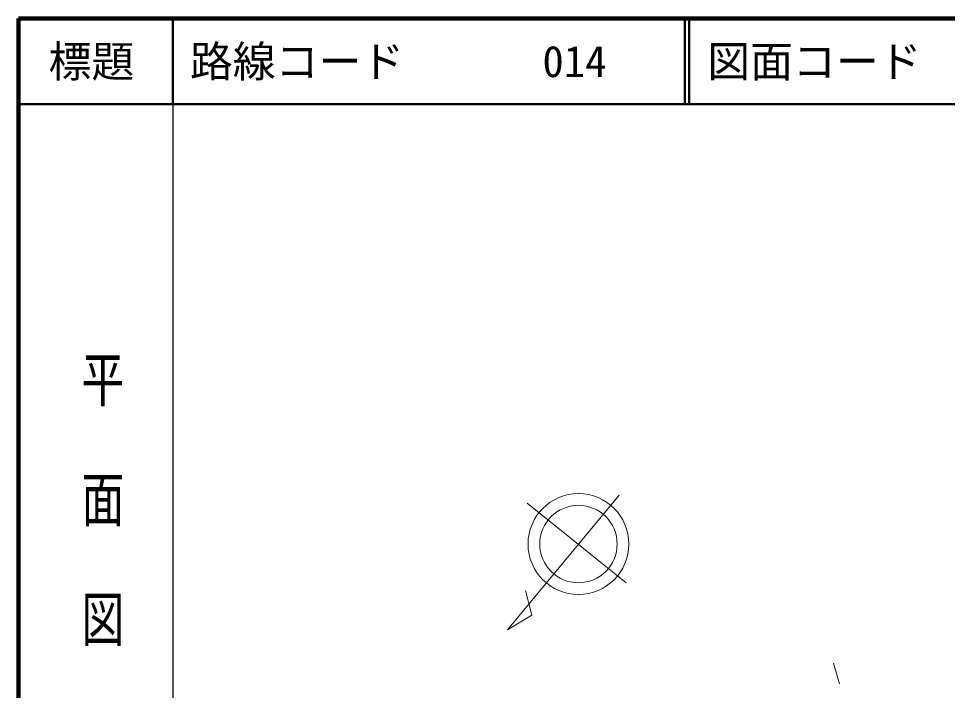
# Model space of a CAD drawing. Units: millimetres, scale not verified. Extents: x 40000 to 680000, y 20000 to 380000.
# Drawn here: x 40000 to 148408, y 301590 to 380000 of the extents above; entities that cross this region are included whole.
import ezdxf
from ezdxf.enums import TextEntityAlignment as Align

# ---------------------------------------------------------------- set-up
doc = ezdxf.new("R2010")
doc.units = ezdxf.units.MM
doc.header["$LTSCALE"] = 1000
for name, color, linetype, lineweight in [('M-BGD', 7, 'Continuous', 13), ('M-BMK-SRVR', 3, 'Continuous', 13), ('M-TTL', 2, 'Continuous', 140), ('M-TTL-BAND', 7, 'Continuous', 25), ('M-TTL-LINE', 7, 'Continuous', 50)]:
    doc.layers.add(name, color=color, linetype=linetype, lineweight=lineweight)
doc.layers.add('M-TTL-TXT', color=7, linetype='Continuous')
doc.styles.add('@ＭＳ ゴシック', font='')
doc.styles.add('ＭＳ ゴシック', font='')
doc.styles.get('@ＭＳ ゴシック').set_extended_font_data('@MS Gothic')
doc.styles.get('ＭＳ ゴシック').set_extended_font_data('MS Gothic')

msp = doc.modelspace()

# ---------------------------------------------------------------- linework, layer by layer
at = {"layer": 'M-BGD'}
msp.add_line((135824, 302357), (135109, 304771), dxfattribs=at)
at = {"layer": 'M-BMK-SRVR'}
for p, q in [((110099, 324368), (97079, 308660)), ((110925, 314156), (99340, 323436)), ((99884, 310384), (99173, 313257)), ((97079, 308660), (99884, 310384))]:
    msp.add_line(p, q, dxfattribs=at)
for radius in [5885, 4520]:
    msp.add_circle((105346, 318676), radius, dxfattribs=at)
at = {"layer": 'M-TTL'}
for p, q in [((40000, 380000), (40000, 20000)), ((680000, 380000), (40000, 380000))]:
    msp.add_line(p, q, dxfattribs=at)
at = {"layer": 'M-TTL-BAND'}
msp.add_line((58000, 370000), (58000, 20000), dxfattribs=at)
at = {"layer": 'M-TTL-LINE'}
for p, q in [((58000, 380000), (58000, 370000)), ((117750, 380000), (117750, 370000)), ((118250, 380000), (118250, 370000)), ((40000, 370000), (680000, 370000))]:
    msp.add_line(p, q, dxfattribs=at)

# ---------------------------------------------------------------- texts
at = {"layer": 'M-TTL-BAND', "style": '@ＭＳ ゴシック', "width": 1.4}
msp.add_text('平  面  図', height=3666, rotation=270, dxfattribs=at).set_placement((49777, 306475), align=Align.MIDDLE_RIGHT)
at = {"layer": 'M-TTL-TXT', "style": 'ＭＳ ゴシック'}
msp.add_text('標題', height=3666, dxfattribs=at).set_placement((48500, 375000), align=Align.MIDDLE_CENTER)
for s, p in [('路線コード', (60000, 375000)), ('014', (101142, 375000)), ('図面コード', (120380, 375000))]:
    msp.add_text(s, height=3666, dxfattribs=at).set_placement(p, align=Align.MIDDLE_LEFT)

doc.saveas('drawing.dxf')
